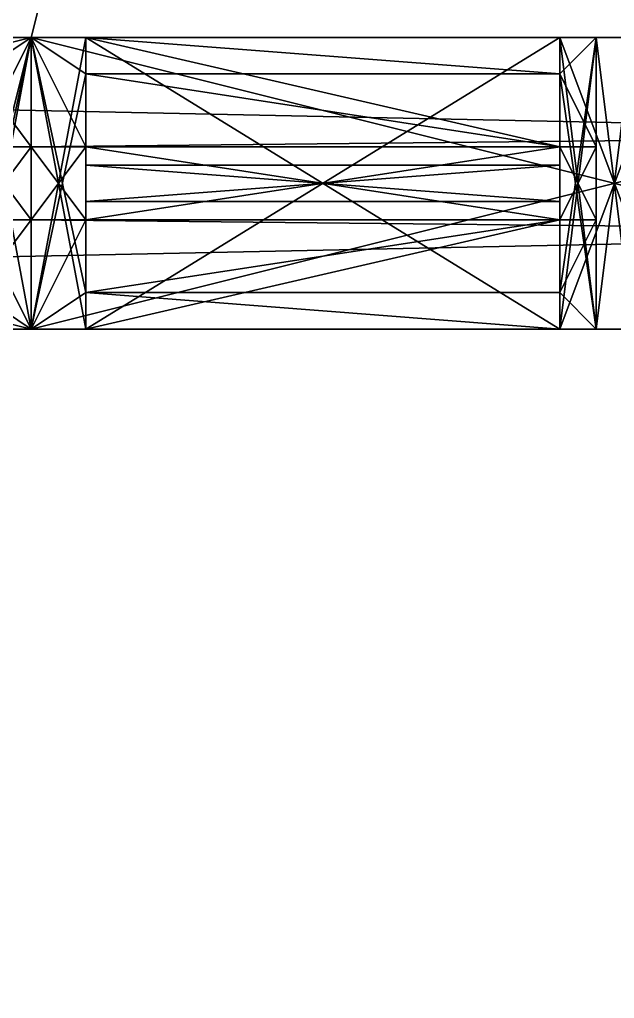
# Model space of a CAD drawing. Extents: x -3136 to 3456, y -896 to 5632.
# Drawn here: x -832.6 to -800, y 1739.2 to 1793 of the extents above; entities that cross this region are included whole.
import ezdxf

# ---------------------------------------------------------------- set-up
doc = ezdxf.new("R2010")
doc.units = 0

msp = doc.modelspace()

# ---------------------------------------------------------------- meshes
at = {"layer": 'OBJECT000', "color": 50}
mesh = msp.add_polyface(dxfattribs=at)
corners = [(-1792, 1776, 416), (-1792, 1792, 416), (-256, 1792, 416), (-256, 1776, 416), (-1792, 1792, 288), (-1792, 1776, 288), (-256, 1776, 288), (-256, 1792, 288)]
mesh.append_faces([[corners[k] for k in face] for face in [(1, 3, 0), (5, 7, 4), (4, 0, 5), (6, 2, 7), (7, 1, 4), (5, 3, 6)]], dxfattribs={"vtx0": -1})
mesh.append_faces([[corners[k] for k in face] for face in [(1, 2, 3), (5, 6, 7), (4, 1, 0), (6, 3, 2), (7, 2, 1), (5, 0, 3)]], dxfattribs={"vtx2": -1})
at = {"layer": 'OBJECT006', "color": 50}
mesh = msp.add_polyface(dxfattribs=at)
corners = [(-1024, 1776, 560), (-1024, 1792, 560), (-256, 1792, 560), (-256, 1776, 560), (-1024, 1792, 432), (-1024, 1776, 432), (-256, 1776, 432), (-256, 1792, 432)]
mesh.append_faces([[corners[k] for k in face] for face in [(1, 3, 0), (5, 7, 4), (4, 0, 5), (6, 2, 7), (7, 1, 4), (5, 3, 6)]], dxfattribs={"vtx0": -1})
mesh.append_faces([[corners[k] for k in face] for face in [(1, 2, 3), (5, 6, 7), (4, 1, 0), (6, 3, 2), (7, 2, 1), (5, 0, 3)]], dxfattribs={"vtx2": -1})
at = {"layer": 'OBJECT019', "color": 50}
mesh = msp.add_polyface(dxfattribs=at)
corners = [(-1024, 1280, 576), (-1024, 1792, 576), (-256, 1792, 576), (-256, 1280, 576), (-1024, 1792, 560), (-1024, 1280, 560), (-256, 1280, 560), (-256, 1792, 560)]
mesh.append_faces([[corners[k] for k in face] for face in [(1, 3, 0), (5, 7, 4), (4, 0, 5), (6, 2, 7), (5, 3, 6), (7, 1, 4)]], dxfattribs={"vtx0": -1})
mesh.append_faces([[corners[k] for k in face] for face in [(1, 2, 3), (5, 6, 7), (4, 1, 0), (6, 3, 2), (5, 0, 3), (7, 2, 1)]], dxfattribs={"vtx2": -1})
at = {"layer": 'OBJECT067', "color": 50}
mesh = msp.add_polyface(dxfattribs=at)
corners = [(-2944, -896, 2176), (-2944, 5504, 2176), (3456, 5504, 2176), (3456, -896, 2176), (-2944, 5504, 2048), (-2944, -896, 2048), (3456, -896, 2048), (3456, 5504, 2048)]
mesh.append_faces([[corners[k] for k in face] for face in [(1, 3, 0), (5, 7, 4), (4, 0, 5), (6, 2, 7), (7, 1, 4), (5, 3, 6)]], dxfattribs={"vtx0": -1})
mesh.append_faces([[corners[k] for k in face] for face in [(1, 2, 3), (5, 6, 7), (4, 1, 0), (6, 3, 2), (7, 2, 1), (5, 0, 3)]], dxfattribs={"vtx2": -1})
at = {"layer": 'OBJECT262', "color": 50}
mesh = msp.add_polyface(dxfattribs=at)
corners = [(-768, 0, 288), (-1280, 0, 288), (-1280, 2048, 288), (-768, 2048, 288), (-1280, 2048, 272), (-1280, 0, 272), (-768, 0, 272), (-768, 2048, 272)]
mesh.append_faces([[corners[k] for k in face] for face in [(1, 3, 0), (5, 7, 4), (5, 0, 6), (4, 1, 5), (6, 3, 7), (7, 2, 4)]], dxfattribs={"vtx0": -1})
mesh.append_faces([[corners[k] for k in face] for face in [(1, 2, 3), (5, 6, 7), (5, 1, 0), (4, 2, 1), (6, 0, 3), (7, 3, 2)]], dxfattribs={"vtx2": -1})
at = {"layer": 'OBJECT293', "color": 50}
mesh = msp.add_polyface(dxfattribs=at)
corners = [(-2048, 0, 432), (-2048, 1824, 432), (-1824, 2048, 432), (-224, 2048, 432), (0, 1824, 432), (0, 0, 432), (-2048, 1824, 416), (-2048, 0, 416), (0, 0, 416), (0, 1824, 416), (-224, 2048, 416), (-1824, 2048, 416)]
mesh.append_faces([[corners[k] for k in face] for face in [(1, 5, 0), (7, 11, 6), (6, 0, 7), (8, 4, 9), (10, 2, 11), (7, 5, 8), (9, 3, 10), (11, 1, 6)]], dxfattribs={"vtx0": -1})
mesh.append_faces([[corners[k] for k in face] for face in [(1, 3, 4), (1, 4, 5), (7, 9, 10), (7, 10, 11)]], dxfattribs={"vtx0": -1, "vtx2": -1})
mesh.append_faces([[corners[k] for k in face] for face in [(1, 2, 3), (7, 8, 9), (6, 1, 0), (8, 5, 4), (10, 3, 2), (7, 0, 5), (9, 4, 3), (11, 2, 1)]], dxfattribs={"vtx2": -1})
at = {"layer": 'OBJECT300', "color": 50}
mesh = msp.add_polyface(dxfattribs=at)
corners = [(-256, 1792), (-1792, 1792), (-1792, 2048), (-256, 2048), (-256, 2048, -128), (-1792, 2048, -128), (-1792, 1792, -128), (-256, 1792, -128)]
mesh.append_faces([[corners[k] for k in face] for face in [(1, 3, 0), (5, 7, 4), (4, 2, 5), (6, 0, 7), (7, 3, 4), (5, 1, 6)]], dxfattribs={"vtx0": -1})
mesh.append_faces([[corners[k] for k in face] for face in [(1, 2, 3), (5, 6, 7), (4, 3, 2), (6, 1, 0), (7, 0, 3), (5, 2, 1)]], dxfattribs={"vtx2": -1})
at = {"layer": 'OBJECT304', "color": 50}
mesh = msp.add_polyface(dxfattribs=at)
corners = [(-1792, 256), (-1792, 1792), (-256, 1792), (-256, 256), (-256, 1792, -128), (-1792, 1792, -128), (-1792, 256, -128), (-256, 256, -128)]
mesh.append_faces([[corners[k] for k in face] for face in [(1, 3, 0), (5, 7, 4), (4, 1, 5), (7, 2, 4), (5, 0, 6), (6, 3, 7)]], dxfattribs={"vtx0": -1})
mesh.append_faces([[corners[k] for k in face] for face in [(1, 2, 3), (5, 6, 7), (4, 2, 1), (7, 3, 2), (5, 1, 0), (6, 0, 3)]], dxfattribs={"vtx2": -1})
at = {"layer": 'OBJECT394', "color": 50}
mesh = msp.add_polyface(dxfattribs=at)
corners = [(-797, 1792, 128), (-797, 1792, 139), (-803, 1792, 139), (-803, 1792, 128), (-803, 1776, 128), (-803, 1776, 139), (-797, 1776, 139), (-797, 1776, 128)]
mesh.append_faces([[corners[k] for k in face] for face in [(1, 3, 0), (5, 7, 4), (5, 1, 6), (0, 6, 1), (4, 2, 5), (3, 7, 0)]], dxfattribs={"vtx0": -1})
mesh.append_faces([[corners[k] for k in face] for face in [(1, 2, 3), (5, 6, 7), (5, 2, 1), (0, 7, 6), (4, 3, 2), (3, 4, 7)]], dxfattribs={"vtx2": -1})
at = {"layer": 'OBJECT395', "color": 50}
mesh = msp.add_polyface(dxfattribs=at)
corners = [(-803, 1792, 128), (-803, 1792, 139), (-829, 1792, 139), (-829, 1792, 128), (-829, 1776, 128), (-829, 1776, 139), (-803, 1776, 139), (-803, 1776, 128)]
mesh.append_faces([[corners[k] for k in face] for face in [(1, 3, 0), (5, 7, 4), (5, 1, 6), (4, 2, 5), (0, 6, 1), (3, 7, 0)]], dxfattribs={"vtx0": -1})
mesh.append_faces([[corners[k] for k in face] for face in [(1, 2, 3), (5, 6, 7), (5, 2, 1), (4, 3, 2), (0, 7, 6), (3, 4, 7)]], dxfattribs={"vtx2": -1})
at = {"layer": 'OBJECT396', "color": 50}
mesh = msp.add_polyface(dxfattribs=at)
corners = [(-832, 1776, 139), (-832, 1776, 128), (-832, 1792, 128), (-832, 1792, 139), (-829, 1792, 128), (-829, 1792, 139), (-829, 1776, 139), (-829, 1776, 128)]
mesh.append_faces([[corners[k] for k in face] for face in [(1, 3, 0), (2, 5, 3), (0, 7, 1), (0, 5, 6), (4, 6, 5), (2, 7, 4)]], dxfattribs={"vtx0": -1})
mesh.append_faces([[corners[k] for k in face] for face in [(1, 2, 3), (2, 4, 5), (0, 6, 7), (0, 3, 5), (4, 7, 6), (2, 1, 7)]], dxfattribs={"vtx2": -1})
at = {"layer": 'OBJECT399', "color": 50}
mesh = msp.add_polyface(dxfattribs=at)
corners = [(-797, 1776, 200), (-803, 1776, 200), (-803, 1792, 200), (-797, 1792, 200), (-803, 1792, 198), (-797, 1792, 198), (-797, 1776, 198), (-803, 1776, 198)]
mesh.append_faces([[corners[k] for k in face] for face in [(1, 3, 0), (5, 2, 4), (7, 0, 6), (4, 6, 5), (0, 5, 6), (2, 7, 4)]], dxfattribs={"vtx0": -1})
mesh.append_faces([[corners[k] for k in face] for face in [(1, 2, 3), (5, 3, 2), (7, 1, 0), (4, 7, 6), (0, 3, 5), (2, 1, 7)]], dxfattribs={"vtx2": -1})
at = {"layer": 'OBJECT400', "color": 50}
mesh = msp.add_polyface(dxfattribs=at)
corners = [(-803, 1776, 200), (-829, 1776, 200), (-829, 1792, 200), (-803, 1792, 200), (-829, 1792, 198), (-803, 1792, 198), (-803, 1776, 198), (-829, 1776, 198)]
mesh.append_faces([[corners[k] for k in face] for face in [(1, 3, 0), (5, 2, 4), (7, 0, 6), (4, 6, 5), (2, 7, 4), (0, 5, 6)]], dxfattribs={"vtx0": -1})
mesh.append_faces([[corners[k] for k in face] for face in [(1, 2, 3), (5, 3, 2), (7, 1, 0), (4, 7, 6), (2, 1, 7), (0, 3, 5)]], dxfattribs={"vtx2": -1})
at = {"layer": 'OBJECT401', "color": 50}
mesh = msp.add_polyface(dxfattribs=at)
corners = [(-829, 1776, 200), (-832, 1776, 200), (-832, 1792, 200), (-829, 1792, 200), (-832, 1792, 198), (-832, 1776, 198), (-829, 1792, 198), (-829, 1776, 198)]
mesh.append_faces([[corners[k] for k in face] for face in [(1, 3, 0), (2, 5, 4), (2, 6, 3), (5, 0, 7), (4, 7, 6), (0, 6, 7)]], dxfattribs={"vtx0": -1})
mesh.append_faces([[corners[k] for k in face] for face in [(1, 2, 3), (2, 1, 5), (2, 4, 6), (5, 1, 0), (4, 5, 7), (0, 3, 6)]], dxfattribs={"vtx2": -1})
at = {"layer": 'OBJECT403', "color": 50}
mesh = msp.add_polyface(dxfattribs=at)
corners = [(-803, 1792, 139), (-797, 1792, 139), (-797, 1792, 198), (-803, 1792, 198), (-797, 1776, 139), (-803, 1776, 139), (-803, 1776, 198), (-797, 1776, 198)]
mesh.append_faces([[corners[k] for k in face] for face in [(1, 3, 0), (5, 7, 4), (0, 4, 1), (6, 2, 7), (1, 7, 2), (5, 3, 6)]], dxfattribs={"vtx0": -1})
mesh.append_faces([[corners[k] for k in face] for face in [(1, 2, 3), (5, 6, 7), (0, 5, 4), (6, 3, 2), (1, 4, 7), (5, 0, 3)]], dxfattribs={"vtx2": -1})
at = {"layer": 'OBJECT404', "color": 50}
mesh = msp.add_polyface(dxfattribs=at)
corners = [(-832, 1776, 198), (-832, 1776, 139), (-832, 1792, 139), (-832, 1792, 198), (-829, 1792, 139), (-829, 1792, 198), (-829, 1776, 139), (-829, 1776, 198)]
mesh.append_faces([[corners[k] for k in face] for face in [(1, 3, 0), (2, 5, 3), (1, 7, 6), (2, 6, 4), (0, 5, 7), (4, 7, 5)]], dxfattribs={"vtx0": -1})
mesh.append_faces([[corners[k] for k in face] for face in [(1, 2, 3), (2, 4, 5), (1, 0, 7), (2, 1, 6), (0, 3, 5), (4, 6, 7)]], dxfattribs={"vtx2": -1})
at = {"layer": 'OBJECT406', "color": 50}
mesh = msp.add_polyface(dxfattribs=at)
corners = [(-829, 1785, 139), (-803, 1785, 139), (-803, 1785, 198), (-829, 1785, 198), (-803, 1783, 139), (-829, 1783, 139), (-829, 1783, 198), (-803, 1783, 198)]
mesh.append_faces([[corners[k] for k in face] for face in [(1, 3, 0), (5, 7, 4), (0, 4, 1), (6, 2, 7), (1, 7, 2), (5, 3, 6)]], dxfattribs={"vtx0": -1})
mesh.append_faces([[corners[k] for k in face] for face in [(1, 2, 3), (5, 6, 7), (0, 5, 4), (6, 3, 2), (1, 4, 7), (5, 0, 3)]], dxfattribs={"vtx2": -1})
at = {"layer": 'OBJECT407', "color": 50}
mesh = msp.add_polyface(dxfattribs=at)
corners = [(-832, 1792, 128), (-768, 1792, 128), (-768, 1776, 128), (-832, 1776, 128), (-832, 1776, 112), (-768, 1776, 112), (-768, 1792, 112), (-832, 1792, 112)]
mesh.append_faces([[corners[k] for k in face] for face in [(1, 3, 0), (5, 7, 4), (5, 1, 6), (6, 0, 7), (4, 2, 5), (7, 3, 4)]], dxfattribs={"vtx0": -1})
mesh.append_faces([[corners[k] for k in face] for face in [(1, 2, 3), (5, 6, 7), (5, 2, 1), (6, 1, 0), (4, 3, 2), (7, 0, 3)]], dxfattribs={"vtx2": -1})
at = {"layer": 'OBJECT410', "color": 50}
mesh = msp.add_polyface(dxfattribs=at)
corners = [(-801, 1792, 35), (-799, 1792, 35), (-799, 1792, 110), (-801, 1792, 110), (-799, 1776, 35), (-801, 1776, 35), (-801, 1776, 110), (-799, 1776, 110)]
mesh.append_faces([[corners[k] for k in face] for face in [(1, 3, 0), (5, 7, 4), (0, 4, 1), (6, 2, 7), (5, 3, 6), (1, 7, 2)]], dxfattribs={"vtx0": -1})
mesh.append_faces([[corners[k] for k in face] for face in [(1, 2, 3), (5, 6, 7), (0, 5, 4), (6, 3, 2), (5, 0, 3), (1, 4, 7)]], dxfattribs={"vtx2": -1})
at = {"layer": 'OBJECT413', "color": 50}
mesh = msp.add_polyface(dxfattribs=at)
corners = [(-799, 1776, 112), (-801, 1776, 112), (-801, 1792, 112), (-799, 1792, 112), (-801, 1792, 110), (-799, 1792, 110), (-799, 1776, 110), (-801, 1776, 110)]
mesh.append_faces([[corners[k] for k in face] for face in [(1, 3, 0), (5, 2, 4), (7, 0, 6), (4, 6, 5), (0, 5, 6), (2, 7, 4)]], dxfattribs={"vtx0": -1})
mesh.append_faces([[corners[k] for k in face] for face in [(1, 2, 3), (5, 3, 2), (7, 1, 0), (4, 7, 6), (0, 3, 5), (2, 1, 7)]], dxfattribs={"vtx2": -1})
at = {"layer": 'OBJECT414', "color": 50}
mesh = msp.add_polyface(dxfattribs=at)
corners = [(-803, 1790, 110), (-801, 1792, 110), (-801, 1792, 112), (-801, 1776, 112), (-801, 1776, 110), (-803, 1778, 110)]
mesh.append_faces([[corners[k] for k in face] for face in [(1, 2, 0), (4, 5, 3)]])
mesh.append_faces([[corners[k] for k in face] for face in [(0, 4, 1), (1, 3, 2), (5, 2, 3)]], dxfattribs={"vtx0": -1})
mesh.append_faces([[corners[k] for k in face] for face in [(0, 5, 4), (1, 4, 3), (5, 0, 2)]], dxfattribs={"vtx2": -1})
at = {"layer": 'OBJECT415', "color": 50}
mesh = msp.add_polyface(dxfattribs=at)
corners = [(-801, 1776, 112), (-803, 1776, 112), (-803, 1792, 112), (-801, 1792, 112), (-803, 1790, 110), (-803, 1778, 110)]
mesh.append_faces([[corners[k] for k in face] for face in [(2, 4, 3), (1, 0, 5)]])
mesh.append_faces([[corners[k] for k in face] for face in [(1, 3, 0), (2, 5, 4), (3, 5, 0)]], dxfattribs={"vtx0": -1})
mesh.append_faces([[corners[k] for k in face] for face in [(1, 2, 3), (2, 1, 5), (3, 4, 5)]], dxfattribs={"vtx2": -1})
at = {"layer": 'OBJECT420', "color": 50}
mesh = msp.add_polyface(dxfattribs=at)
corners = [(-799, 1792), (-801, 1792), (-801, 1776), (-799, 1776), (-799, 1792, 27), (-801, 1792, 27), (-801, 1776, 27), (-799, 1776, 27)]
mesh.append_faces([[corners[k] for k in face] for face in [(1, 3, 0), (0, 5, 1), (2, 7, 3), (6, 4, 7), (0, 7, 4), (2, 5, 6)]], dxfattribs={"vtx0": -1})
mesh.append_faces([[corners[k] for k in face] for face in [(1, 2, 3), (0, 4, 5), (2, 6, 7), (6, 5, 4), (0, 3, 7), (2, 1, 5)]], dxfattribs={"vtx2": -1})
at = {"layer": 'OBJECT421', "color": 50}
mesh = msp.add_polyface(dxfattribs=at)
corners = [(-801, 1792), (-803, 1792), (-803, 1776), (-801, 1776), (-803, 1792, 27), (-801, 1792, 27), (-803, 1776, 27), (-801, 1776, 27)]
mesh.append_faces([[corners[k] for k in face] for face in [(1, 3, 0), (1, 5, 4), (2, 7, 3), (2, 4, 6), (6, 5, 7), (0, 7, 5)]], dxfattribs={"vtx0": -1})
mesh.append_faces([[corners[k] for k in face] for face in [(1, 2, 3), (1, 0, 5), (2, 6, 7), (2, 1, 4), (6, 4, 5), (0, 3, 7)]], dxfattribs={"vtx2": -1})
at = {"layer": 'OBJECT422', "color": 50}
mesh = msp.add_polyface(dxfattribs=at)
corners = [(-801, 1792, 27), (-799, 1792, 27), (-799, 1792, 35), (-801, 1792, 35), (-799, 1776, 27), (-801, 1776, 27), (-801, 1776, 35), (-799, 1776, 35)]
mesh.append_faces([[corners[k] for k in face] for face in [(1, 3, 0), (5, 7, 4), (6, 2, 7), (0, 4, 1), (1, 7, 2), (5, 3, 6)]], dxfattribs={"vtx0": -1})
mesh.append_faces([[corners[k] for k in face] for face in [(1, 2, 3), (5, 6, 7), (6, 3, 2), (0, 5, 4), (1, 4, 7), (5, 0, 3)]], dxfattribs={"vtx2": -1})
at = {"layer": 'OBJECT427', "color": 50}
mesh = msp.add_polyface(dxfattribs=at)
corners = [(-803, 1792), (-829, 1792), (-829, 1776), (-803, 1776), (-829, 1792, 27), (-803, 1792, 27), (-803, 1776, 27), (-829, 1776, 27)]
mesh.append_faces([[corners[k] for k in face] for face in [(1, 3, 0), (1, 5, 4), (3, 7, 6), (2, 4, 7), (0, 6, 5), (7, 5, 6)]], dxfattribs={"vtx0": -1})
mesh.append_faces([[corners[k] for k in face] for face in [(1, 2, 3), (1, 0, 5), (3, 2, 7), (2, 1, 4), (0, 3, 6), (7, 4, 5)]], dxfattribs={"vtx2": -1})
at = {"layer": 'OBJECT428', "color": 50}
mesh = msp.add_polyface(dxfattribs=at)
corners = [(-801, 1792, 27), (-801, 1792, 35), (-803, 1790, 35), (-803, 1778, 35), (-801, 1776, 35), (-801, 1776, 27)]
mesh.append_faces([[corners[k] for k in face] for face in [(1, 2, 0), (4, 5, 3)]])
mesh.append_faces([[corners[k] for k in face] for face in [(3, 1, 4), (0, 4, 1), (2, 5, 0)]], dxfattribs={"vtx0": -1})
mesh.append_faces([[corners[k] for k in face] for face in [(3, 2, 1), (0, 5, 4), (2, 3, 5)]], dxfattribs={"vtx2": -1})
at = {"layer": 'OBJECT429', "color": 50}
mesh = msp.add_polyface(dxfattribs=at)
corners = [(-803, 1790, 35), (-803, 1792, 27), (-801, 1792, 27), (-801, 1776, 27), (-803, 1776, 27), (-803, 1778, 35)]
mesh.append_faces([[corners[k] for k in face] for face in [(1, 2, 0), (4, 5, 3)]])
mesh.append_faces([[corners[k] for k in face] for face in [(0, 4, 1), (1, 3, 2), (2, 5, 0)]], dxfattribs={"vtx0": -1})
mesh.append_faces([[corners[k] for k in face] for face in [(0, 5, 4), (1, 4, 3), (2, 3, 5)]], dxfattribs={"vtx2": -1})
at = {"layer": 'OBJECT430', "color": 50}
mesh = msp.add_polyface(dxfattribs=at)
corners = [(-829, 1792), (-832, 1792), (-832, 1776), (-829, 1776), (-832, 1776, 27), (-832, 1792, 27), (-829, 1792, 27), (-829, 1776, 27)]
mesh.append_faces([[corners[k] for k in face] for face in [(1, 3, 0), (2, 5, 4), (1, 6, 5), (3, 4, 7), (0, 7, 6), (4, 6, 7)]], dxfattribs={"vtx0": -1})
mesh.append_faces([[corners[k] for k in face] for face in [(1, 2, 3), (2, 1, 5), (1, 0, 6), (3, 2, 4), (0, 3, 7), (4, 5, 6)]], dxfattribs={"vtx2": -1})
at = {"layer": 'OBJECT431', "color": 50}
mesh = msp.add_polyface(dxfattribs=at)
corners = [(-832, 1776, 35), (-832, 1776, 27), (-832, 1792, 27), (-832, 1792, 35), (-829, 1790, 35), (-829, 1778, 35)]
mesh.append_faces([[corners[k] for k in face] for face in [(2, 4, 3), (0, 5, 1)]])
mesh.append_faces([[corners[k] for k in face] for face in [(1, 3, 0), (3, 5, 0), (2, 5, 4)]], dxfattribs={"vtx0": -1})
mesh.append_faces([[corners[k] for k in face] for face in [(1, 2, 3), (3, 4, 5), (2, 1, 5)]], dxfattribs={"vtx2": -1})
at = {"layer": 'OBJECT432', "color": 50}
mesh = msp.add_polyface(dxfattribs=at)
corners = [(-832, 1792, 27), (-829, 1792, 27), (-829, 1790, 34.99), (-829, 1778, 35), (-829, 1776, 27), (-832, 1776, 27)]
mesh.append_faces([[corners[k] for k in face] for face in [(1, 2, 0), (4, 5, 3)]])
mesh.append_faces([[corners[k] for k in face] for face in [(1, 3, 2), (0, 4, 1), (2, 5, 0)]], dxfattribs={"vtx0": -1})
mesh.append_faces([[corners[k] for k in face] for face in [(1, 4, 3), (0, 5, 4), (2, 3, 5)]], dxfattribs={"vtx2": -1})
at = {"layer": 'OBJECT433', "color": 50}
mesh = msp.add_polyface(dxfattribs=at)
corners = [(-829, 1776, 112), (-832, 1776, 112), (-832, 1792, 112), (-829, 1792, 112), (-829, 1790, 110), (-829, 1778, 110)]
mesh.append_faces([[corners[k] for k in face] for face in [(3, 2, 4), (0, 5, 1)]])
mesh.append_faces([[corners[k] for k in face] for face in [(1, 3, 0), (3, 5, 0), (2, 5, 4)]], dxfattribs={"vtx0": -1})
mesh.append_faces([[corners[k] for k in face] for face in [(1, 2, 3), (3, 4, 5), (2, 1, 5)]], dxfattribs={"vtx2": -1})
at = {"layer": 'OBJECT434', "color": 50}
mesh = msp.add_polyface(dxfattribs=at)
corners = [(-832, 1776, 112), (-832, 1776, 110), (-832, 1792, 110), (-832, 1792, 112), (-829, 1790, 110), (-829, 1778, 110)]
mesh.append_faces([[corners[k] for k in face] for face in [(2, 4, 3), (1, 0, 5)]])
mesh.append_faces([[corners[k] for k in face] for face in [(1, 3, 0), (2, 5, 4), (3, 5, 0)]], dxfattribs={"vtx0": -1})
mesh.append_faces([[corners[k] for k in face] for face in [(1, 2, 3), (2, 1, 5), (3, 4, 5)]], dxfattribs={"vtx2": -1})
at = {"layer": 'OBJECT447', "color": 50}
mesh = msp.add_polyface(dxfattribs=at)
corners = [(-803, 1792, 27), (-803, 1790, 35), (-829, 1790, 35), (-829, 1792, 27), (-829, 1786, 35), (-803, 1786, 35), (-829, 1786, 27), (-803, 1786, 27)]
mesh.append_faces([[corners[k] for k in face] for face in [(1, 3, 0), (2, 5, 4), (3, 4, 6), (0, 5, 1), (3, 7, 0), (4, 7, 6)]], dxfattribs={"vtx0": -1})
mesh.append_faces([[corners[k] for k in face] for face in [(1, 2, 3), (2, 1, 5), (3, 2, 4), (0, 7, 5), (3, 6, 7), (4, 5, 7)]], dxfattribs={"vtx2": -1})
at = {"layer": 'OBJECT448', "color": 50}
mesh = msp.add_polyface(dxfattribs=at)
corners = [(-829, 1782, 35), (-829, 1786, 35), (-803, 1786, 35), (-803, 1782, 35), (-829, 1782, 27), (-829, 1786, 27), (-803, 1786, 27), (-803, 1782, 27)]
mesh.append_faces([[corners[k] for k in face] for face in [(1, 3, 0), (5, 0, 4), (7, 2, 6), (4, 6, 5), (0, 7, 4), (2, 5, 6)]], dxfattribs={"vtx0": -1})
mesh.append_faces([[corners[k] for k in face] for face in [(1, 2, 3), (5, 1, 0), (7, 3, 2), (4, 7, 6), (0, 3, 7), (2, 1, 5)]], dxfattribs={"vtx2": -1})
at = {"layer": 'OBJECT449', "color": 50}
mesh = msp.add_polyface(dxfattribs=at)
corners = [(-829, 1776, 27), (-829, 1778, 35), (-803, 1778, 35), (-803, 1776, 27), (-829, 1782, 35), (-803, 1782, 35), (-829, 1782, 27), (-803, 1782, 27)]
mesh.append_faces([[corners[k] for k in face] for face in [(1, 3, 0), (1, 5, 2), (0, 4, 1), (3, 5, 7), (0, 7, 6), (5, 6, 7)]], dxfattribs={"vtx0": -1})
mesh.append_faces([[corners[k] for k in face] for face in [(1, 2, 3), (1, 4, 5), (0, 6, 4), (3, 2, 5), (0, 3, 7), (5, 4, 6)]], dxfattribs={"vtx2": -1})
at = {"layer": 'OBJECT450', "color": 50}
mesh = msp.add_polyface(dxfattribs=at)
corners = [(-829, 1786, 112), (-829, 1792, 112), (-803, 1792, 112), (-803, 1786, 112), (-829, 1790, 110), (-803, 1790, 110), (-829, 1786, 110), (-803, 1786, 110)]
mesh.append_faces([[corners[k] for k in face] for face in [(1, 3, 0), (5, 1, 4), (4, 7, 5), (4, 0, 6), (2, 7, 3), (6, 3, 7)]], dxfattribs={"vtx0": -1})
mesh.append_faces([[corners[k] for k in face] for face in [(1, 2, 3), (5, 2, 1), (4, 6, 7), (4, 1, 0), (2, 5, 7), (6, 0, 3)]], dxfattribs={"vtx2": -1})
at = {"layer": 'OBJECT451', "color": 50}
mesh = msp.add_polyface(dxfattribs=at)
corners = [(-829, 1782, 112), (-829, 1786, 112), (-803, 1786, 112), (-803, 1782, 112), (-829, 1786, 110), (-829, 1782, 110), (-803, 1782, 110), (-803, 1786, 110)]
mesh.append_faces([[corners[k] for k in face] for face in [(1, 3, 0), (5, 7, 4), (4, 0, 5), (6, 2, 7), (5, 3, 6), (7, 1, 4)]], dxfattribs={"vtx0": -1})
mesh.append_faces([[corners[k] for k in face] for face in [(1, 2, 3), (5, 6, 7), (4, 1, 0), (6, 3, 2), (5, 0, 3), (7, 2, 1)]], dxfattribs={"vtx2": -1})
at = {"layer": 'OBJECT452', "color": 50}
mesh = msp.add_polyface(dxfattribs=at)
corners = [(-803, 1776, 112), (-829, 1776, 112), (-829, 1782, 112), (-803, 1782, 112), (-803, 1778, 110), (-829, 1778, 110), (-829, 1782, 110), (-803, 1782, 110)]
mesh.append_faces([[corners[k] for k in face] for face in [(1, 3, 0), (5, 0, 4), (5, 7, 6), (1, 6, 2), (4, 3, 7), (7, 2, 6)]], dxfattribs={"vtx0": -1})
mesh.append_faces([[corners[k] for k in face] for face in [(1, 2, 3), (5, 1, 0), (5, 4, 7), (1, 5, 6), (4, 0, 3), (7, 3, 2)]], dxfattribs={"vtx2": -1})
at = {"layer": 'OBJECT453', "color": 50}
mesh = msp.add_polyface(dxfattribs=at)
corners = [(-801, 1776, 35), (-803, 1778, 35), (-803, 1778, 110), (-801, 1776, 110), (-803, 1782, 35), (-801, 1782, 35), (-803, 1782, 110), (-801, 1782, 110)]
mesh.append_faces([[corners[k] for k in face] for face in [(1, 3, 0), (1, 5, 4), (2, 7, 3), (1, 6, 2), (0, 7, 5), (5, 6, 4)]], dxfattribs={"vtx0": -1})
mesh.append_faces([[corners[k] for k in face] for face in [(1, 2, 3), (1, 0, 5), (2, 6, 7), (1, 4, 6), (0, 3, 7), (5, 7, 6)]], dxfattribs={"vtx2": -1})
at = {"layer": 'OBJECT454', "color": 50}
mesh = msp.add_polyface(dxfattribs=at)
corners = [(-803, 1786, 35), (-803, 1782, 35), (-801, 1782, 35), (-801, 1786, 35), (-803, 1782, 110), (-803, 1786, 110), (-801, 1786, 110), (-801, 1782, 110)]
mesh.append_faces([[corners[k] for k in face] for face in [(1, 3, 0), (5, 7, 4), (0, 4, 1), (2, 6, 3), (1, 7, 2), (3, 5, 0)]], dxfattribs={"vtx0": -1})
mesh.append_faces([[corners[k] for k in face] for face in [(1, 2, 3), (5, 6, 7), (0, 5, 4), (2, 7, 6), (1, 4, 7), (3, 6, 5)]], dxfattribs={"vtx2": -1})
at = {"layer": 'OBJECT455', "color": 50}
mesh = msp.add_polyface(dxfattribs=at)
corners = [(-803, 1790, 35), (-801, 1792, 35), (-801, 1792, 110), (-803, 1790, 110), (-803, 1786, 35), (-801, 1786, 35), (-803, 1786, 110), (-801, 1786, 110)]
mesh.append_faces([[corners[k] for k in face] for face in [(1, 3, 0), (0, 5, 1), (3, 7, 6), (0, 6, 4), (1, 7, 2), (4, 7, 5)]], dxfattribs={"vtx0": -1})
mesh.append_faces([[corners[k] for k in face] for face in [(1, 2, 3), (0, 4, 5), (3, 2, 7), (0, 3, 6), (1, 5, 7), (4, 6, 7)]], dxfattribs={"vtx2": -1})
at = {"layer": 'OBJECT456', "color": 50}
mesh = msp.add_polyface(dxfattribs=at)
corners = [(-832, 1776, 110), (-832, 1776, 35), (-832, 1782, 35), (-832, 1782, 110), (-829, 1778, 35), (-829, 1778, 110), (-829, 1782, 35), (-829, 1782, 110)]
mesh.append_faces([[corners[k] for k in face] for face in [(1, 3, 0), (1, 5, 4), (1, 6, 2), (0, 7, 5), (4, 7, 6), (2, 7, 3)]], dxfattribs={"vtx0": -1})
mesh.append_faces([[corners[k] for k in face] for face in [(1, 2, 3), (1, 0, 5), (1, 4, 6), (0, 3, 7), (4, 5, 7), (2, 6, 7)]], dxfattribs={"vtx2": -1})
at = {"layer": 'OBJECT457', "color": 50}
mesh = msp.add_polyface(dxfattribs=at)
corners = [(-832, 1782, 35), (-832, 1786, 35), (-832, 1786, 110), (-832, 1782, 110), (-829, 1782, 35), (-829, 1786, 35), (-829, 1786, 110), (-829, 1782, 110)]
mesh.append_faces([[corners[k] for k in face] for face in [(1, 3, 0), (0, 5, 1), (2, 7, 3), (4, 6, 5), (0, 7, 4), (1, 6, 2)]], dxfattribs={"vtx0": -1})
mesh.append_faces([[corners[k] for k in face] for face in [(1, 2, 3), (0, 4, 5), (2, 6, 7), (4, 7, 6), (0, 3, 7), (1, 5, 6)]], dxfattribs={"vtx2": -1})
at = {"layer": 'OBJECT458', "color": 50}
mesh = msp.add_polyface(dxfattribs=at)
corners = [(-832, 1786, 35), (-832, 1792, 35), (-832, 1792, 110), (-832, 1786, 110), (-829, 1790, 35), (-829, 1790, 110), (-829, 1786, 35), (-829, 1786, 110)]
mesh.append_faces([[corners[k] for k in face] for face in [(1, 3, 0), (1, 5, 2), (1, 6, 4), (2, 7, 3), (4, 7, 5), (0, 7, 6)]], dxfattribs={"vtx0": -1})
mesh.append_faces([[corners[k] for k in face] for face in [(1, 2, 3), (1, 4, 5), (1, 0, 6), (2, 5, 7), (4, 6, 7), (0, 3, 7)]], dxfattribs={"vtx2": -1})
at = {"layer": 'OBJECT459', "color": 50}
mesh = msp.add_polyface(dxfattribs=at)
corners = [(-829, 1785, 35), (-803, 1785, 35), (-803, 1785, 110), (-829, 1785, 110), (-803, 1783, 35), (-829, 1783, 35), (-829, 1783, 110), (-803, 1783, 110)]
mesh.append_faces([[corners[k] for k in face] for face in [(1, 3, 0), (5, 7, 4), (0, 4, 1), (6, 2, 7), (5, 3, 6), (1, 7, 2)]], dxfattribs={"vtx0": -1})
mesh.append_faces([[corners[k] for k in face] for face in [(1, 2, 3), (5, 6, 7), (0, 5, 4), (6, 3, 2), (5, 0, 3), (1, 4, 7)]], dxfattribs={"vtx2": -1})
at = {"layer": 'OBJECT461', "color": 50}
mesh = msp.add_polyface(dxfattribs=at)
corners = [(-896, 1792, 128), (-832, 1792, 128), (-832, 1776, 128), (-896, 1776, 128), (-896, 1776, 112), (-832, 1776, 112), (-832, 1792, 112), (-896, 1792, 112)]
mesh.append_faces([[corners[k] for k in face] for face in [(1, 3, 0), (5, 7, 4), (5, 1, 6), (6, 0, 7), (4, 2, 5), (7, 3, 4)]], dxfattribs={"vtx0": -1})
mesh.append_faces([[corners[k] for k in face] for face in [(1, 2, 3), (5, 6, 7), (5, 2, 1), (6, 1, 0), (4, 3, 2), (7, 0, 3)]], dxfattribs={"vtx2": -1})
at = {"layer": 'OBJECT462', "color": 50}
mesh = msp.add_polyface(dxfattribs=at)
corners = [(-832, 1792, 112), (-832, 1792, 110), (-832, 1776, 110), (-832, 1776, 112), (-835, 1790, 110), (-835, 1778, 110)]
mesh.append_faces([[corners[k] for k in face] for face in [(1, 0, 4), (2, 5, 3)]])
mesh.append_faces([[corners[k] for k in face] for face in [(1, 3, 0), (1, 5, 2), (0, 5, 4)]], dxfattribs={"vtx0": -1})
mesh.append_faces([[corners[k] for k in face] for face in [(1, 2, 3), (1, 4, 5), (0, 3, 5)]], dxfattribs={"vtx2": -1})
at = {"layer": 'OBJECT463', "color": 50}
mesh = msp.add_polyface(dxfattribs=at)
corners = [(-832, 1776, 112), (-835, 1776, 112), (-835, 1792, 112), (-832, 1792, 112), (-835, 1790, 110), (-835, 1778, 110)]
mesh.append_faces([[corners[k] for k in face] for face in [(2, 4, 3), (1, 0, 5)]])
mesh.append_faces([[corners[k] for k in face] for face in [(1, 3, 0), (2, 5, 4), (3, 5, 0)]], dxfattribs={"vtx0": -1})
mesh.append_faces([[corners[k] for k in face] for face in [(1, 2, 3), (2, 1, 5), (3, 4, 5)]], dxfattribs={"vtx2": -1})
at = {"layer": 'OBJECT472', "color": 50}
mesh = msp.add_polyface(dxfattribs=at)
corners = [(-835, 1776), (-832, 1776), (-832, 1792), (-835, 1792), (-832, 1792, 27), (-832, 1776, 27), (-835, 1792, 27), (-835, 1776, 27)]
mesh.append_faces([[corners[k] for k in face] for face in [(1, 3, 0), (2, 5, 4), (3, 4, 6), (1, 7, 5), (0, 6, 7), (4, 7, 6)]], dxfattribs={"vtx0": -1})
mesh.append_faces([[corners[k] for k in face] for face in [(1, 2, 3), (2, 1, 5), (3, 2, 4), (1, 0, 7), (0, 3, 6), (4, 5, 7)]], dxfattribs={"vtx2": -1})
at = {"layer": 'OBJECT477', "color": 50}
mesh = msp.add_polyface(dxfattribs=at)
corners = [(-832, 1792, 35), (-832, 1792, 27), (-832, 1776, 27), (-832, 1776, 35), (-835, 1790, 35), (-835, 1778, 35)]
mesh.append_faces([[corners[k] for k in face] for face in [(0, 4, 1), (2, 5, 3)]])
mesh.append_faces([[corners[k] for k in face] for face in [(1, 3, 0), (0, 5, 4), (1, 5, 2)]], dxfattribs={"vtx0": -1})
mesh.append_faces([[corners[k] for k in face] for face in [(1, 2, 3), (0, 3, 5), (1, 4, 5)]], dxfattribs={"vtx2": -1})
at = {"layer": 'OBJECT478', "color": 50}
mesh = msp.add_polyface(dxfattribs=at)
corners = [(-835, 1790, 34.989), (-835, 1792, 27), (-832, 1792, 27), (-832, 1776, 27), (-835, 1776, 27), (-835, 1778, 35)]
mesh.append_faces([[corners[k] for k in face] for face in [(1, 2, 0), (4, 5, 3)]])
mesh.append_faces([[corners[k] for k in face] for face in [(0, 4, 1), (1, 3, 2), (2, 5, 0)]], dxfattribs={"vtx0": -1})
mesh.append_faces([[corners[k] for k in face] for face in [(0, 5, 4), (1, 4, 3), (2, 3, 5)]], dxfattribs={"vtx2": -1})
at = {"layer": 'OBJECT489', "color": 50}
mesh = msp.add_polyface(dxfattribs=at)
corners = [(-832, 1782, 35), (-832, 1776, 35), (-832, 1776, 110), (-832, 1782, 110), (-835, 1778, 35), (-835, 1778, 110), (-835, 1782, 35), (-835, 1782, 110)]
mesh.append_faces([[corners[k] for k in face] for face in [(1, 3, 0), (1, 5, 2), (4, 0, 6), (2, 7, 3), (4, 7, 5), (0, 7, 6)]], dxfattribs={"vtx0": -1})
mesh.append_faces([[corners[k] for k in face] for face in [(1, 2, 3), (1, 4, 5), (4, 1, 0), (2, 5, 7), (4, 6, 7), (0, 3, 7)]], dxfattribs={"vtx2": -1})
at = {"layer": 'OBJECT490', "color": 50}
mesh = msp.add_polyface(dxfattribs=at)
corners = [(-832, 1786, 35), (-832, 1782, 35), (-832, 1782, 110), (-832, 1786, 110), (-835, 1786, 35), (-835, 1782, 35), (-835, 1782, 110), (-835, 1786, 110)]
mesh.append_faces([[corners[k] for k in face] for face in [(1, 3, 0), (5, 0, 4), (7, 2, 6), (4, 6, 5), (1, 6, 2), (0, 7, 4)]], dxfattribs={"vtx0": -1})
mesh.append_faces([[corners[k] for k in face] for face in [(1, 2, 3), (5, 1, 0), (7, 3, 2), (4, 7, 6), (1, 5, 6), (0, 3, 7)]], dxfattribs={"vtx2": -1})
at = {"layer": 'OBJECT491', "color": 50}
mesh = msp.add_polyface(dxfattribs=at)
corners = [(-832, 1792, 110), (-832, 1792, 35), (-832, 1786, 35), (-832, 1786, 110), (-835, 1790, 35), (-835, 1790, 110), (-835, 1786, 35), (-835, 1786, 110)]
mesh.append_faces([[corners[k] for k in face] for face in [(1, 3, 0), (1, 5, 4), (1, 6, 2), (5, 3, 7), (4, 7, 6), (2, 7, 3)]], dxfattribs={"vtx0": -1})
mesh.append_faces([[corners[k] for k in face] for face in [(1, 2, 3), (1, 0, 5), (1, 4, 6), (5, 0, 3), (4, 5, 7), (2, 6, 7)]], dxfattribs={"vtx2": -1})

doc.saveas('drawing.dxf')
